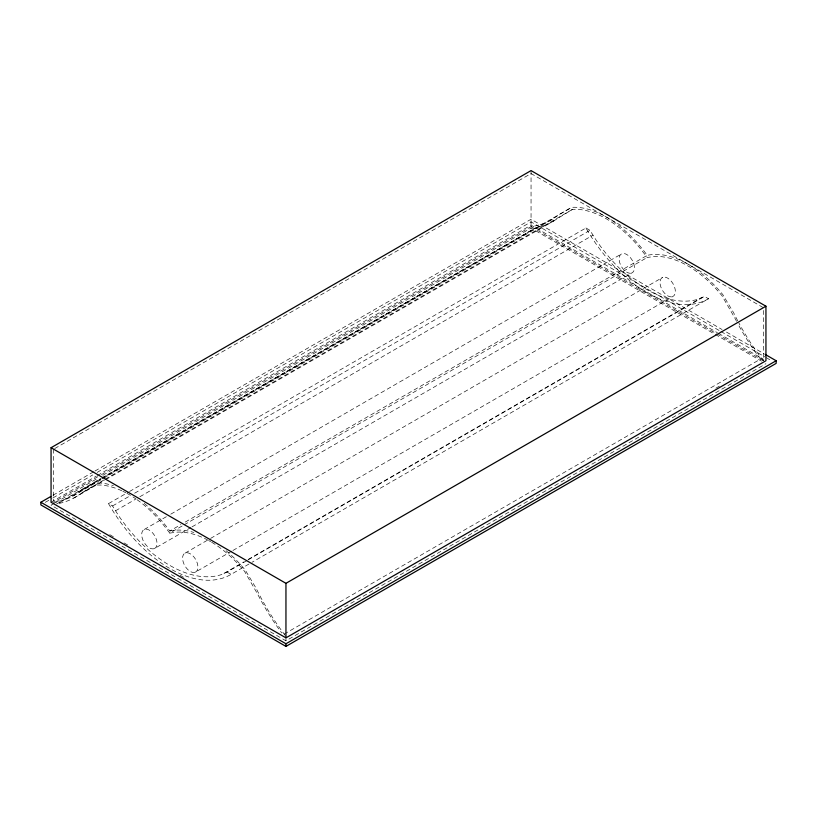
<?xml version="1.0" encoding="UTF-8"?>
<svg xmlns="http://www.w3.org/2000/svg" width="817" height="817" viewBox="0 0 817 817"><rect width="100%" height="100%" fill="white"/><g stroke="black" fill="none" stroke-linecap="round" stroke-linejoin="round"><path stroke-width="0.61" stroke-dasharray="4.08 3.06" d="M121.856 490.803A99.255 57.302 60 0 0 101.349 485.063L95.15 484.981L79.361 494.612A162.532 93.843 60 0 1 57.854 503.691L100.961 478.803M97.826 476.73L53.616 502.251A160.336 92.566 60 0 0 80.842 490.772L94.231 482.97A101.461 58.579 60 0 1 113.369 485.655M737.731 320.846A160.336 92.566 60 0 1 733.635 312.758L722.769 294.559A101.461 58.579 60 0 0 647.217 255.353A101.461 58.579 60 0 0 571.665 207.334L558.277 215.126A160.336 92.566 60 0 1 531.05 226.615L98.928 476.097M736.556 321.347A162.532 93.843 60 0 1 734.963 318.293L721.871 295.54L715.651 288.442A99.255 57.302 60 0 0 654.121 256.507L647.217 257.467L640.314 248.531A99.255 57.302 60 0 0 578.783 209.428L572.584 209.336L556.796 218.966A162.532 93.843 60 0 1 535.288 228.045L102.064 478.17M54.719 448.553L531.05 173.541L763.384 307.682L763.384 360.746L718.235 334.684M52.993 495.245L93.843 471.664M94.946 471.021L531.05 219.242L722.054 329.517M45.262 502.343L51.89 498.523M52.993 497.88L92.74 474.932M97.162 472.389L531.05 221.877L719.838 330.875M51.062 502.251L96.304 476.137M97.407 475.504L531.05 225.135L717.418 332.733M54.371 503.292L51.062 505.202L285.95 640.814L765.938 363.698M55.474 502.659L98.51 477.812M102.922 475.259L531.05 228.086L714.109 333.775M56.587 503.977L100.797 478.445M101.9 477.812L535.288 228.045M80.842 490.772L100.869 479.15M101.972 478.507L571.665 207.334M72.621 496.185L102.462 478.956M103.565 478.323L552.895 218.915M81.976 492.651L104.086 479.885M105.097 479.242L572.584 209.336M73.693 498.104L104.647 480.243M105.75 479.599L554.018 220.804M246.918 560.574L227.024 572.053L220.917 574.76A118.261 68.281 60 0 1 118.649 515.721L112.542 505.958L108.508 503.629L128.402 492.14M129.505 491.507L585.942 227.984A122.039 70.456 60 0 0 708.492 298.736L252.055 562.259M112.542 505.958L130.22 495.745M134.642 493.192L589.976 230.312L596.083 240.075A118.261 68.281 60 0 0 698.351 299.124L704.458 296.408L708.492 298.736M115.554 510.788L135.448 499.299M139.87 496.746L592.989 235.143M144.272 529.457L166.372 516.701M170.794 514.148L621.706 253.811M144.211 503.395A101.461 58.579 60 0 1 169.783 530.999L180.833 524.616M185.255 522.063L647.217 255.353M137.011 499.677A99.255 57.302 60 0 1 162.879 524.177L169.783 533.113L183.049 525.454M184.152 524.82L647.217 257.467M154.444 548.554A10.835 6.25 60 0 0 151.768 532.01A10.835 6.25 60 0 0 141.852 536.463A10.835 6.25 60 0 0 154.444 548.554L190.923 527.496M192.026 526.863L631.878 272.909A10.835 6.25 60 0 0 629.202 256.364A10.835 6.25 60 0 0 619.286 260.817A10.835 6.25 60 0 0 631.878 272.909M185.173 553.078L209.479 539.036M210.592 538.403L662.607 277.433M195.345 572.166A10.835 6.25 60 0 0 192.669 555.621A10.835 6.25 60 0 0 182.753 560.074A10.835 6.25 60 0 0 195.345 572.166L231.824 551.118M232.927 550.474L672.779 296.52A10.835 6.25 60 0 0 670.103 279.976A10.835 6.25 60 0 0 660.187 284.428A10.835 6.25 60 0 0 672.779 296.52M224.011 573.391L243.895 561.912M248.317 559.359L701.446 297.756M248.021 559.931L704.458 296.408M108.508 503.629A122.039 70.456 60 0 0 231.058 574.382L250.952 562.903M284.183 634.094L760.515 359.092L759.146 357.284A162.532 93.843 60 0 1 737.639 323.379M715.866 388.187L720.288 385.634M169.783 533.113L176.686 532.153A99.255 57.302 60 0 1 207.6 539.966M585.942 227.984L589.976 230.312M726.466 332.07L764.007 353.741M720.951 331.518L765.11 357.019M766.213 357.652L771.738 360.838M718.521 333.367L763.732 359.48M531.05 226.615L717.142 334.051M715.212 334.408L761.526 361.155M227.024 572.053L231.058 574.382M109.774 534.675L114.176 537.218M124.082 542.937L128.494 545.48M180.24 575.362L183.549 577.272M531.05 170.6L531.05 228.086M285.95 638.853L285.95 640.814M53.616 449.187L53.616 500.995M763.384 360.746A160.336 92.566 60 0 1 738.793 322.848M122.867 491.272A99.255 57.302 60 0 1 125.9 492.794M126.911 493.335A99.255 57.302 60 0 1 136.01 498.973M208.611 540.507A99.255 57.302 60 0 1 210.633 541.64M211.644 542.233A99.255 57.302 60 0 1 238.217 564.087L244.436 571.185L257.529 593.928A162.532 93.843 60 0 0 281.712 632.93M285.266 635.503A160.336 92.566 60 0 1 256.201 588.403L245.335 570.205A101.461 58.579 60 0 0 225.022 549.831M169.783 530.999A101.461 58.579 60 0 1 193.884 532.459"/><path stroke-width="1.23" d="M51.062 447.716L531.05 170.6L765.938 306.212L765.938 360.746L285.95 637.863L51.062 502.251L51.062 447.716L285.95 583.328L765.938 306.212M765.11 354.374L776.15 360.746L776.15 363.391L285.95 646.4L40.85 504.896L40.85 502.251L50.787 496.522M40.85 502.251L285.95 643.765L776.15 360.746M285.95 583.328L285.95 637.863M285.95 643.765L285.95 646.4"/></g></svg>
